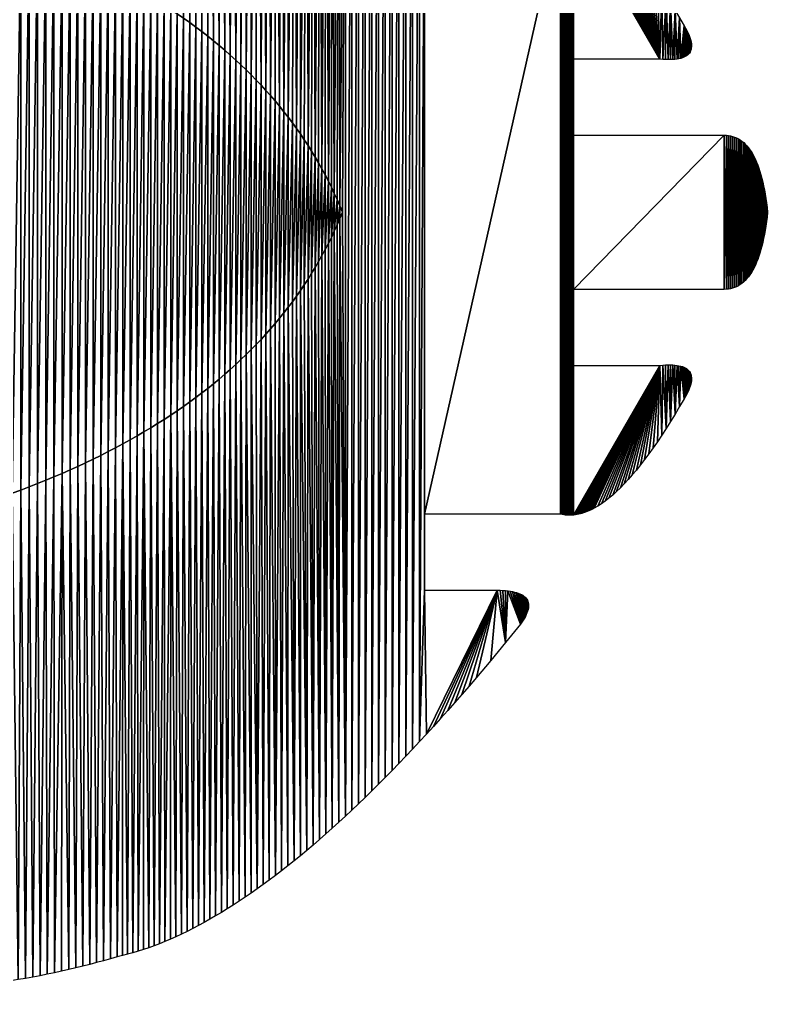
# Model space of a CAD drawing. Extents: x 10 to 917, y 10 to 841.
# Drawn here: x 280.3 to 342.6, y 10 to 91.1 of the extents above; entities that cross this region are included whole.
import ezdxf

# ---------------------------------------------------------------- set-up
doc = ezdxf.new("R2010")
doc.units = 0
doc.header["$MEASUREMENT"] = 0
doc.layers.get('0').update_dxf_attribs({"linetype": 'CONTINUOUS'})

msp = doc.modelspace()

# ---------------------------------------------------------------- linework, layer by layer
for p, q in [((294.441, 90.854), (293.923, 91.224)), ((294.95, 90.48), (294.441, 90.854)), ((335.259, 91.242), (335.64, 90.588)), ((295.451, 90.101), (294.95, 90.48)), ((295.943, 89.718), (295.451, 90.101)), ((335.64, 90.588), (335.752, 90.393)), ((335.752, 90.393), (335.854, 90.205)), ((335.854, 90.205), (335.943, 90.024)), ((296.427, 89.33), (295.943, 89.718)), ((296.902, 88.938), (296.427, 89.33)), ((335.943, 90.024), (336.022, 89.85)), ((336.022, 89.85), (336.089, 89.682)), ((336.089, 89.682), (336.145, 89.522)), ((336.145, 89.522), (336.19, 89.369)), ((336.19, 89.369), (336.223, 89.223)), ((297.369, 88.541), (296.902, 88.938)), ((297.827, 88.139), (297.369, 88.541)), ((336.184, 88.492), (336.138, 88.395)), ((336.219, 88.596), (336.184, 88.492)), ((336.242, 88.708), (336.219, 88.596)), ((336.223, 89.223), (336.245, 89.084)), ((336.254, 88.826), (336.242, 88.708)), ((336.245, 89.084), (336.255, 88.951)), ((336.255, 88.951), (336.254, 88.826)), ((298.276, 87.733), (297.827, 88.139)), ((298.717, 87.322), (298.276, 87.733)), ((333.616, 87.805), (326.416, 87.805)), ((326.416, 87.805), (326.416, 81.463)), ((333.855, 87.784), (333.616, 87.805)), ((334.083, 87.77), (333.855, 87.784)), ((334.299, 87.763), (334.083, 87.77)), ((334.504, 87.762), (334.299, 87.763)), ((334.698, 87.769), (334.504, 87.762)), ((334.88, 87.783), (334.698, 87.769)), ((335.051, 87.804), (334.88, 87.783)), ((335.211, 87.831), (335.051, 87.804)), ((335.359, 87.866), (335.211, 87.831)), ((335.496, 87.908), (335.359, 87.866)), ((335.622, 87.956), (335.496, 87.908)), ((335.736, 88.012), (335.622, 87.956)), ((335.839, 88.075), (335.736, 88.012)), ((335.931, 88.144), (335.839, 88.075)), ((336.011, 88.221), (335.931, 88.144)), ((336.08, 88.304), (336.011, 88.221)), ((336.138, 88.395), (336.08, 88.304)), ((299.149, 86.907), (298.717, 87.322)), ((299.573, 86.487), (299.149, 86.907)), ((299.988, 86.062), (299.573, 86.487)), ((300.395, 85.633), (299.988, 86.062)), ((300.793, 85.2), (300.395, 85.633)), ((301.182, 84.762), (300.793, 85.2)), ((301.563, 84.319), (301.182, 84.762)), ((301.935, 83.872), (301.563, 84.319)), ((302.299, 83.42), (301.935, 83.872)), ((302.654, 82.963), (302.299, 83.42)), ((303.001, 82.502), (302.654, 82.963)), ((303.339, 82.037), (303.001, 82.502)), ((303.669, 81.567), (303.339, 82.037)), ((303.989, 81.092), (303.669, 81.567)), ((326.416, 81.463), (338.984, 81.463)), ((338.984, 81.463), (339.166, 81.459)), ((339.166, 81.459), (339.343, 81.441)), ((339.343, 81.441), (339.516, 81.412)), ((339.516, 81.412), (339.685, 81.369)), ((339.685, 81.369), (339.849, 81.314)), ((339.849, 81.314), (340.009, 81.246)), ((340.009, 81.246), (340.164, 81.165)), ((340.164, 81.165), (340.315, 81.072)), ((304.302, 80.613), (303.989, 81.092)), ((304.606, 80.129), (304.302, 80.613)), ((340.315, 81.072), (340.461, 80.966)), ((340.461, 80.966), (340.603, 80.848)), ((340.603, 80.848), (340.74, 80.717)), ((340.74, 80.717), (340.873, 80.573)), ((340.873, 80.573), (341.001, 80.416)), ((341.001, 80.416), (341.125, 80.247)), ((304.901, 79.641), (304.606, 80.129)), ((305.187, 79.148), (304.901, 79.641)), ((341.125, 80.247), (341.245, 80.066)), ((341.245, 80.066), (341.36, 79.871)), ((341.36, 79.871), (341.47, 79.664)), ((341.47, 79.664), (341.576, 79.444)), ((305.465, 78.65), (305.187, 79.148)), ((341.576, 79.444), (341.678, 79.212)), ((341.678, 79.212), (341.775, 78.967)), ((341.775, 78.967), (341.867, 78.709)), ((341.867, 78.709), (341.956, 78.439)), ((305.735, 78.148), (305.465, 78.65)), ((305.996, 77.642), (305.735, 78.148)), ((341.956, 78.439), (342.039, 78.156)), ((342.039, 78.156), (342.119, 77.861)), ((306.248, 77.13), (305.996, 77.642)), ((306.492, 76.615), (306.248, 77.13)), ((342.119, 77.861), (342.193, 77.552)), ((342.193, 77.552), (342.264, 77.231)), ((342.264, 77.231), (342.329, 76.898)), ((306.727, 76.094), (306.492, 76.615)), ((342.329, 76.898), (342.391, 76.552)), ((342.391, 76.552), (342.448, 76.193)), ((306.954, 75.569), (306.727, 76.094)), ((307.172, 75.04), (306.954, 75.569)), ((342.448, 76.193), (342.5, 75.821)), ((342.5, 75.821), (342.548, 75.437)), ((342.548, 75.437), (342.592, 75.04)), ((306.954, 74.511), (307.172, 75.04)), ((342.548, 74.643), (342.5, 74.259)), ((342.592, 75.04), (342.548, 74.643)), ((306.492, 73.465), (306.727, 73.986)), ((306.727, 73.986), (306.954, 74.511)), ((342.448, 73.887), (342.391, 73.529)), ((342.5, 74.259), (342.448, 73.887)), ((306.248, 72.95), (306.492, 73.465)), ((342.329, 73.182), (342.264, 72.849)), ((342.391, 73.529), (342.329, 73.182)), ((305.735, 71.932), (305.996, 72.438)), ((305.996, 72.438), (306.248, 72.95)), ((342.119, 72.219), (342.039, 71.924)), ((342.193, 72.528), (342.119, 72.219)), ((342.264, 72.849), (342.193, 72.528)), ((305.187, 70.932), (305.465, 71.43)), ((305.465, 71.43), (305.735, 71.932)), ((341.956, 71.641), (341.867, 71.371)), ((342.039, 71.924), (341.956, 71.641)), ((304.901, 70.439), (305.187, 70.932)), ((341.576, 70.636), (341.47, 70.416)), ((341.678, 70.868), (341.576, 70.636)), ((341.775, 71.113), (341.678, 70.868)), ((341.867, 71.371), (341.775, 71.113)), ((304.302, 69.467), (304.606, 69.951)), ((304.606, 69.951), (304.901, 70.439)), ((341.125, 69.833), (341.001, 69.664)), ((341.245, 70.014), (341.125, 69.833)), ((341.36, 70.209), (341.245, 70.014)), ((341.47, 70.416), (341.36, 70.209)), ((303.669, 68.513), (303.989, 68.988)), ((303.989, 68.988), (304.302, 69.467)), ((340.315, 69.008), (340.164, 68.915)), ((340.461, 69.114), (340.315, 69.008)), ((340.603, 69.232), (340.461, 69.114)), ((340.74, 69.363), (340.603, 69.232)), ((340.873, 69.507), (340.74, 69.363)), ((341.001, 69.664), (340.873, 69.507)), ((303.339, 68.043), (303.669, 68.513)), ((338.984, 68.616), (326.416, 68.616)), ((326.416, 68.616), (326.416, 62.275)), ((339.166, 68.621), (338.984, 68.616)), ((339.343, 68.638), (339.166, 68.621)), ((339.516, 68.668), (339.343, 68.638)), ((339.685, 68.711), (339.516, 68.668)), ((339.849, 68.766), (339.685, 68.711)), ((340.009, 68.834), (339.849, 68.766)), ((340.164, 68.915), (340.009, 68.834)), ((302.654, 67.117), (303.001, 67.578)), ((303.001, 67.578), (303.339, 68.043)), ((301.935, 66.208), (302.299, 66.66)), ((302.299, 66.66), (302.654, 67.117)), ((301.182, 65.318), (301.563, 65.761)), ((301.563, 65.761), (301.935, 66.208)), ((300.793, 64.88), (301.182, 65.318)), ((299.988, 64.018), (300.395, 64.447)), ((300.395, 64.447), (300.793, 64.88)), ((299.149, 63.173), (299.573, 63.593)), ((299.573, 63.593), (299.988, 64.018)), ((298.276, 62.347), (298.717, 62.758)), ((298.717, 62.758), (299.149, 63.173)), ((297.369, 61.54), (297.827, 61.941)), ((297.827, 61.941), (298.276, 62.347)), ((326.416, 62.275), (333.616, 62.275)), ((333.616, 62.275), (333.855, 62.296)), ((333.855, 62.296), (334.083, 62.31)), ((334.083, 62.31), (334.299, 62.318)), ((334.299, 62.318), (334.504, 62.318)), ((334.504, 62.318), (334.698, 62.311)), ((334.698, 62.311), (334.88, 62.297)), ((334.88, 62.297), (335.051, 62.276)), ((335.051, 62.276), (335.211, 62.249)), ((335.211, 62.249), (335.359, 62.214)), ((335.359, 62.214), (335.496, 62.172)), ((335.496, 62.172), (335.622, 62.124)), ((335.622, 62.124), (335.736, 62.068)), ((335.736, 62.068), (335.839, 62.005)), ((335.839, 62.005), (335.931, 61.936)), ((335.931, 61.936), (336.011, 61.859)), ((336.011, 61.859), (336.08, 61.776)), ((336.08, 61.776), (336.138, 61.685)), ((336.138, 61.685), (336.184, 61.588)), ((296.427, 60.75), (296.902, 61.142)), ((296.902, 61.142), (297.369, 61.54)), ((336.184, 61.588), (336.219, 61.484)), ((336.223, 60.857), (336.19, 60.711)), ((336.219, 61.484), (336.242, 61.372)), ((336.245, 60.996), (336.223, 60.857)), ((336.242, 61.372), (336.254, 61.254)), ((336.255, 61.129), (336.245, 60.996)), ((336.254, 61.254), (336.255, 61.129)), ((295.451, 59.979), (295.943, 60.362)), ((295.943, 60.362), (296.427, 60.75)), ((335.943, 60.056), (335.854, 59.875)), ((336.022, 60.23), (335.943, 60.056)), ((336.089, 60.398), (336.022, 60.23)), ((336.145, 60.558), (336.089, 60.398)), ((336.19, 60.711), (336.145, 60.558)), ((293.923, 58.856), (294.441, 59.226)), ((294.441, 59.226), (294.95, 59.6)), ((294.95, 59.6), (295.451, 59.979)), ((335.64, 59.492), (335.259, 58.838)), ((335.752, 59.687), (335.64, 59.492)), ((335.854, 59.875), (335.752, 59.687)), ((292.861, 58.13), (293.396, 58.491)), ((293.396, 58.491), (293.923, 58.856)), ((335.259, 58.838), (334.883, 58.207)), ((291.765, 57.423), (292.318, 57.775)), ((292.318, 57.775), (292.861, 58.13)), ((334.51, 57.598), (334.141, 57.012)), ((334.883, 58.207), (334.51, 57.598)), ((290.635, 56.734), (291.205, 57.076)), ((291.205, 57.076), (291.765, 57.423)), ((334.141, 57.012), (333.776, 56.449)), ((288.876, 55.735), (289.471, 56.063)), ((289.471, 56.063), (290.057, 56.396)), ((290.057, 56.396), (290.635, 56.734)), ((333.776, 56.449), (333.415, 55.909)), ((287.66, 55.091), (288.272, 55.411)), ((288.272, 55.411), (288.876, 55.735)), ((333.057, 55.392), (332.703, 54.897)), ((333.415, 55.909), (333.057, 55.392)), ((285.772, 54.16), (286.41, 54.466)), ((286.41, 54.466), (287.039, 54.776)), ((287.039, 54.776), (287.66, 55.091)), ((332.353, 54.426), (332.007, 53.977)), ((332.703, 54.897), (332.353, 54.426)), ((283.807, 53.271), (284.471, 53.563)), ((284.471, 53.563), (285.126, 53.859)), ((285.126, 53.859), (285.772, 54.16)), ((331.664, 53.551), (331.325, 53.147)), ((332.007, 53.977), (331.664, 53.551)), ((282.454, 52.7), (283.135, 52.983)), ((283.135, 52.983), (283.807, 53.271)), ((330.99, 52.767), (330.659, 52.409)), ((331.325, 53.147), (330.99, 52.767)), ((280.36, 51.879), (281.067, 52.148)), ((281.067, 52.148), (281.765, 52.422)), ((281.765, 52.422), (282.454, 52.7)), ((330.332, 52.075), (330.008, 51.763)), ((330.659, 52.409), (330.332, 52.075)), ((279.645, 51.614), (280.36, 51.879)), ((329.372, 51.207), (329.06, 50.963)), ((329.688, 51.473), (329.372, 51.207)), ((330.008, 51.763), (329.688, 51.473)), ((327.997, 50.291), (327.849, 50.217)), ((328.146, 50.37), (327.997, 50.291)), ((328.447, 50.545), (328.146, 50.37)), ((328.751, 50.743), (328.447, 50.545)), ((329.06, 50.963), (328.751, 50.743)), ((325.344, 49.873), (314.021, 49.873)), ((314.021, 49.873), (314.021, 43.532)), ((325.475, 49.844), (325.344, 49.873)), ((325.607, 49.82), (325.475, 49.844)), ((325.74, 49.802), (325.607, 49.82)), ((325.874, 49.79), (325.74, 49.802)), ((326.009, 49.783), (325.874, 49.79)), ((326.145, 49.782), (326.009, 49.783)), ((326.281, 49.787), (326.145, 49.782)), ((326.419, 49.798), (326.281, 49.787)), ((326.558, 49.814), (326.419, 49.798)), ((326.698, 49.836), (326.558, 49.814)), ((326.838, 49.864), (326.698, 49.836)), ((326.98, 49.897), (326.838, 49.864)), ((327.122, 49.936), (326.98, 49.897)), ((327.265, 49.981), (327.122, 49.936)), ((327.41, 50.032), (327.265, 49.981)), ((327.555, 50.088), (327.41, 50.032)), ((327.701, 50.15), (327.555, 50.088)), ((327.849, 50.217), (327.701, 50.15)), ((314.021, 43.532), (320.064, 43.532)), ((320.064, 43.532), (320.306, 43.527)), ((320.306, 43.527), (320.536, 43.516)), ((320.536, 43.516), (320.754, 43.5)), ((320.754, 43.5), (320.961, 43.479)), ((320.961, 43.479), (321.155, 43.452)), ((321.155, 43.452), (321.339, 43.42)), ((321.339, 43.42), (321.51, 43.382)), ((321.51, 43.382), (321.67, 43.339)), ((321.67, 43.339), (321.818, 43.291)), ((321.818, 43.291), (321.955, 43.238)), ((321.955, 43.238), (322.079, 43.178)), ((322.079, 43.178), (322.192, 43.114)), ((322.192, 43.114), (322.294, 43.044)), ((322.294, 43.044), (322.383, 42.969)), ((322.383, 42.969), (322.461, 42.888)), ((322.461, 42.888), (322.528, 42.802)), ((322.528, 42.802), (322.582, 42.711)), ((322.582, 42.711), (322.625, 42.614)), ((322.625, 42.614), (322.657, 42.512)), ((322.657, 42.512), (322.676, 42.405)), ((322.676, 42.405), (322.684, 42.292)), ((322.684, 42.292), (322.68, 42.174)), ((322.486, 41.501), (322.412, 41.351)), ((322.548, 41.647), (322.486, 41.501)), ((322.599, 41.786), (322.548, 41.647)), ((322.638, 41.921), (322.599, 41.786)), ((322.665, 42.05), (322.638, 41.921)), ((322.68, 42.174), (322.665, 42.05)), ((322, 40.694), (320.764, 39.171)), ((322.12, 40.867), (322, 40.694)), ((322.229, 41.033), (322.12, 40.867)), ((322.327, 41.195), (322.229, 41.033)), ((322.412, 41.351), (322.327, 41.195)), ((320.764, 39.171), (319.54, 37.689)), ((319.54, 37.689), (318.328, 36.25)), ((318.328, 36.25), (317.726, 35.547)), ((317.726, 35.547), (317.128, 34.854)), ((316.532, 34.172), (315.94, 33.5)), ((317.128, 34.854), (316.532, 34.172)), ((315.94, 33.5), (315.35, 32.839)), ((315.35, 32.839), (314.764, 32.188)), ((314.764, 32.188), (314.18, 31.548)), ((313.6, 30.919), (313.022, 30.3)), ((314.18, 31.548), (313.6, 30.919)), ((313.022, 30.3), (312.448, 29.692)), ((312.448, 29.692), (311.876, 29.095)), ((311.307, 28.508), (310.742, 27.932)), ((311.876, 29.095), (311.307, 28.508)), ((310.742, 27.932), (310.179, 27.366)), ((309.62, 26.811), (309.063, 26.267)), ((310.179, 27.366), (309.62, 26.811)), ((309.063, 26.267), (308.51, 25.733)), ((307.959, 25.21), (307.412, 24.697)), ((308.51, 25.733), (307.959, 25.21)), ((307.412, 24.697), (306.867, 24.195)), ((306.326, 23.704), (305.787, 23.223)), ((306.867, 24.195), (306.326, 23.704)), ((305.252, 22.753), (304.719, 22.294)), ((305.787, 23.223), (305.252, 22.753)), ((304.719, 22.294), (304.19, 21.845)), ((303.663, 21.406), (303.14, 20.979)), ((304.19, 21.845), (303.663, 21.406)), ((302.619, 20.562), (302.102, 20.155)), ((303.14, 20.979), (302.619, 20.562)), ((301.587, 19.759), (301.076, 19.374)), ((302.102, 20.155), (301.587, 19.759)), ((300.567, 19), (300.062, 18.636)), ((301.076, 19.374), (300.567, 19)), ((299.06, 17.939), (298.563, 17.607)), ((299.559, 18.282), (299.06, 17.939)), ((300.062, 18.636), (299.559, 18.282)), ((298.07, 17.286), (297.579, 16.975)), ((298.563, 17.607), (298.07, 17.286)), ((296.607, 16.384), (296.126, 16.105)), ((297.092, 16.674), (296.607, 16.384)), ((297.579, 16.975), (297.092, 16.674)), ((295.172, 15.579), (294.699, 15.332)), ((295.647, 15.837), (295.172, 15.579)), ((296.126, 16.105), (295.647, 15.837)), ((293.3, 14.653), (292.839, 14.448)), ((293.763, 14.869), (293.3, 14.653)), ((294.23, 15.095), (293.763, 14.869)), ((294.699, 15.332), (294.23, 15.095)), ((291.476, 13.897), (291.027, 13.735)), ((291.927, 14.071), (291.476, 13.897)), ((292.382, 14.254), (291.927, 14.071)), ((292.839, 14.448), (292.382, 14.254)), ((288.399, 12.983), (287.833, 12.816)), ((288.83, 13.082), (288.399, 12.983)), ((289.263, 13.191), (288.83, 13.082)), ((289.7, 13.311), (289.263, 13.191)), ((290.139, 13.442), (289.7, 13.311)), ((290.582, 13.583), (290.139, 13.442)), ((291.027, 13.735), (290.582, 13.583)), ((285.533, 12.193), (284.949, 12.05)), ((286.113, 12.342), (285.533, 12.193)), ((286.689, 12.495), (286.113, 12.342)), ((287.263, 12.653), (286.689, 12.495)), ((287.833, 12.816), (287.263, 12.653)), ((281.98, 11.404), (281.375, 11.289)), ((282.58, 11.524), (281.98, 11.404)), ((283.178, 11.648), (282.58, 11.524)), ((283.771, 11.777), (283.178, 11.648)), ((284.362, 11.911), (283.771, 11.777)), ((284.949, 12.05), (284.362, 11.911)), ((280.768, 11.179), (280.157, 11.074)), ((281.375, 11.289), (280.768, 11.179))]:
    msp.add_line(p, q)

# ---------------------------------------------------------------- meshes
mesh = msp.add_polyface()
corners = [(285.772, 95.92), (286.113, 137.738), (286.41, 95.614), (286.689, 137.585), (287.039, 95.304), (287.263, 137.427), (287.66, 94.989), (287.833, 137.264), (288.272, 94.669), (288.399, 137.097), (288.876, 94.345), (289.263, 136.889), (289.471, 94.017), (289.7, 136.769), (290.057, 93.684), (290.139, 136.638), (290.635, 93.346), (291.027, 136.345), (291.205, 93.004), (291.476, 136.183), (291.765, 92.657), (291.927, 136.01), (292.318, 92.305), (292.382, 135.826), (292.861, 91.95), (293.3, 135.427), (293.396, 91.589), (293.763, 135.211), (293.923, 91.224), (294.23, 134.985), (294.441, 90.854), (294.699, 134.748), (294.95, 90.48), (295.172, 134.501), (295.451, 90.101), (295.647, 134.243), (295.943, 89.718), (296.126, 133.975), (296.427, 89.33), (296.607, 133.696), (296.902, 88.938), (297.092, 133.406), (297.369, 88.541), (297.579, 133.105), (297.827, 88.139), (298.07, 132.794), (298.276, 87.733), (298.563, 132.473), (298.717, 87.322), (299.06, 132.141), (299.149, 86.907), (299.559, 131.798), (299.573, 86.487), (300.062, 131.444), (299.988, 86.062), (300.395, 85.633), (300.567, 131.08), (300.793, 85.2), (301.076, 130.706), (301.182, 84.762), (301.587, 130.321), (301.563, 84.319), (306.492, 76.615), (306.326, 126.376), (306.867, 125.885), (306.954, 75.569), (307.412, 125.383), (320.064, 106.548), (320.764, 110.909), (320.306, 106.553), (320.536, 106.564)]
mesh.append_faces([[corners[k] for k in face] for face in [(0, 1, 2), (2, 3, 4), (4, 5, 6), (6, 7, 8), (8, 9, 10), (10, 11, 12), (12, 13, 14), (14, 15, 16), (16, 17, 18), (18, 19, 20), (20, 21, 22), (22, 23, 24), (24, 25, 26), (26, 27, 28), (28, 29, 30), (30, 31, 32), (32, 33, 34), (34, 35, 36), (36, 37, 38), (38, 39, 40), (40, 41, 42), (42, 43, 44), (44, 45, 46), (46, 47, 48), (48, 49, 50), (50, 51, 52), (52, 53, 54), (54, 53, 55), (55, 56, 57), (57, 58, 59), (59, 60, 61), (67, 68, 69), (69, 68, 70)]], dxfattribs={"vtx0": -1, "vtx1": -1})
mesh.append_faces([[corners[k] for k in face] for face in [(62, 63, 64), (65, 64, 66)]], dxfattribs={"vtx0": -1, "vtx2": -1})
mesh = msp.add_polyface()
corners = [(294.441, 90.854), (294.23, 134.985), (294.699, 134.748), (294.95, 90.48), (295.172, 134.501), (295.451, 90.101), (295.647, 134.243), (295.943, 89.718), (296.126, 133.975), (296.427, 89.33), (296.607, 133.696), (296.902, 88.938), (297.092, 133.406), (297.369, 88.541), (297.579, 133.105), (297.827, 88.139), (298.07, 132.794), (298.276, 87.733), (298.563, 132.473), (298.717, 87.322), (299.06, 132.141), (299.149, 86.907), (299.559, 131.798), (299.573, 86.487), (300.062, 131.444), (300.395, 85.633), (300.567, 131.08), (300.793, 85.2), (301.076, 130.706), (301.182, 84.762), (301.587, 130.321), (301.935, 83.872), (302.102, 129.925), (302.299, 83.42), (302.619, 129.518), (302.654, 82.963), (303.14, 129.101), (303.339, 82.037), (303.663, 128.674), (303.669, 81.567), (304.19, 128.235), (304.302, 80.613), (304.719, 127.786), (304.901, 79.641), (305.252, 127.327), (305.465, 78.65), (305.787, 126.857), (305.996, 77.642), (306.326, 126.376), (314.021, 106.548), (313.6, 119.161), (314.18, 118.532), (320.064, 106.548), (314.764, 117.892), (315.35, 117.241), (315.94, 116.58), (316.532, 115.908), (317.128, 115.226), (317.726, 114.533), (318.328, 113.83), (319.54, 112.391), (320.764, 110.909)]
mesh.append_faces([[corners[k] for k in face] for face in [(49, 51, 52)]], dxfattribs={"vtx0": -1, "vtx1": -1})
mesh.append_faces([[corners[k] for k in face] for face in [(0, 1, 2), (3, 2, 4), (5, 4, 6), (7, 6, 8), (9, 8, 10), (11, 10, 12), (13, 12, 14), (15, 14, 16), (17, 16, 18), (19, 18, 20), (21, 20, 22), (23, 22, 24), (25, 24, 26), (27, 26, 28), (29, 28, 30), (31, 30, 32), (33, 32, 34), (35, 34, 36), (37, 36, 38), (39, 38, 40), (41, 40, 42), (43, 42, 44), (45, 44, 46), (47, 46, 48), (49, 50, 51), (52, 51, 53), (52, 53, 54), (52, 54, 55), (52, 55, 56), (52, 56, 57), (52, 57, 58), (52, 58, 59), (52, 59, 60), (52, 60, 61)]], dxfattribs={"vtx0": -1, "vtx2": -1})
mesh = msp.add_polyface()
corners = [(301.563, 84.319), (301.587, 130.321), (301.935, 83.872), (302.102, 129.925), (302.299, 83.42), (302.619, 129.518), (302.654, 82.963), (303.14, 129.101), (303.001, 82.502), (303.339, 82.037), (303.663, 128.674), (303.669, 81.567), (304.19, 128.235), (303.989, 81.092), (304.302, 80.613), (304.719, 127.786), (304.606, 80.129), (304.901, 79.641), (305.252, 127.327), (305.187, 79.148), (305.465, 78.65), (305.787, 126.857), (305.735, 78.148), (305.996, 77.642), (306.326, 126.376), (306.248, 77.13), (306.492, 76.615), (306.867, 125.885), (306.727, 76.094), (306.954, 75.569), (307.412, 125.383), (307.172, 75.04), (307.412, 24.697), (307.959, 124.87), (307.959, 25.21), (308.51, 124.347), (308.51, 25.733), (309.063, 123.813), (309.063, 26.267), (309.62, 123.269), (309.62, 26.811), (310.179, 122.714), (310.179, 27.366), (310.742, 122.148), (310.742, 27.932), (311.307, 121.572), (311.307, 28.508), (311.876, 120.985), (311.876, 29.095), (312.448, 120.388), (312.448, 29.692), (313.022, 119.78), (313.022, 30.3), (313.6, 119.161), (313.6, 30.919), (314.021, 106.548), (325.344, 100.207), (314.021, 49.873), (314.021, 100.207), (314.021, 43.532)]
mesh.append_faces([[corners[k] for k in face] for face in [(0, 1, 2), (2, 3, 4), (4, 5, 6), (6, 7, 8), (8, 7, 9), (9, 10, 11), (11, 12, 13), (13, 12, 14), (14, 15, 16), (16, 15, 17), (17, 18, 19), (19, 18, 20), (20, 21, 22), (22, 21, 23), (23, 24, 25), (25, 24, 26), (26, 27, 28), (28, 27, 29), (29, 30, 31), (56, 57, 58)]], dxfattribs={"vtx0": -1, "vtx1": -1})
mesh.append_faces([[corners[k] for k in face] for face in [(32, 31, 30), (54, 53, 55)]], dxfattribs={"vtx0": -1, "vtx1": -1, "vtx2": -1})
mesh.append_faces([[corners[k] for k in face] for face in [(32, 30, 33), (34, 33, 35), (36, 35, 37), (38, 37, 39), (40, 39, 41), (42, 41, 43), (44, 43, 45), (46, 45, 47), (48, 47, 49), (50, 49, 51), (52, 51, 53), (59, 55, 58)]], dxfattribs={"vtx0": -1, "vtx2": -1})
mesh = msp.add_polyface()
corners = [(300.567, 19), (300.395, 64.447), (300.793, 64.88), (301.076, 19.374), (301.182, 65.318), (301.587, 19.759), (301.563, 65.761), (301.935, 66.208), (302.102, 20.155), (302.299, 66.66), (302.619, 20.562), (302.654, 67.117), (303.14, 20.979), (303.001, 67.578), (303.339, 68.043), (303.663, 21.406), (303.669, 68.513), (304.19, 21.845), (303.989, 68.988), (304.302, 69.467), (304.719, 22.294), (304.606, 69.951), (304.901, 70.439), (305.252, 22.753), (305.187, 70.932), (305.465, 71.43), (305.787, 23.223), (305.735, 71.932), (305.996, 72.438), (306.326, 23.704), (306.248, 72.95), (306.492, 73.465), (306.867, 24.195), (306.727, 73.986), (306.954, 74.511), (307.412, 24.697), (307.172, 75.04), (307.959, 124.87), (307.959, 25.21), (308.51, 124.347), (308.51, 25.733), (309.063, 123.813), (309.063, 26.267), (309.62, 123.269), (309.62, 26.811), (310.179, 122.714), (310.179, 27.366), (310.742, 122.148), (310.742, 27.932), (311.307, 121.572), (311.307, 28.508), (311.876, 120.985), (311.876, 29.095), (312.448, 120.388), (312.448, 29.692), (313.022, 119.78), (313.022, 30.3), (313.6, 119.161), (313.6, 30.919), (314.021, 43.532), (314.021, 106.548), (314.021, 100.207), (314.021, 49.873)]
mesh.append_faces([[corners[k] for k in face] for face in [(35, 37, 38), (38, 39, 40), (40, 41, 42), (42, 43, 44), (44, 45, 46), (46, 47, 48), (48, 49, 50), (50, 51, 52), (52, 53, 54), (54, 55, 56), (56, 57, 58), (59, 61, 62)]], dxfattribs={"vtx0": -1, "vtx1": -1})
mesh.append_faces([[corners[k] for k in face] for face in [(59, 58, 60)]], dxfattribs={"vtx0": -1, "vtx1": -1, "vtx2": -1})
mesh.append_faces([[corners[k] for k in face] for face in [(0, 1, 2), (3, 2, 4), (5, 4, 6), (5, 6, 7), (8, 7, 9), (10, 9, 11), (12, 11, 13), (12, 13, 14), (15, 14, 16), (17, 16, 18), (17, 18, 19), (20, 19, 21), (20, 21, 22), (23, 22, 24), (23, 24, 25), (26, 25, 27), (26, 27, 28), (29, 28, 30), (29, 30, 31), (32, 31, 33), (32, 33, 34), (35, 34, 36)]], dxfattribs={"vtx0": -1, "vtx2": -1})
mesh = msp.add_polyface()
corners = [(320.536, 106.564), (320.764, 110.909), (320.754, 106.58), (320.961, 106.601), (322, 109.386), (321.155, 106.628), (321.339, 106.66), (321.51, 106.698), (321.67, 106.741), (321.818, 106.789), (321.955, 106.842), (322.079, 106.902), (322.12, 109.213), (322.192, 106.966), (322.229, 109.047), (322.294, 107.036), (322.327, 108.885), (322.383, 107.111), (322.412, 108.729), (322.461, 107.192), (322.486, 108.579), (322.528, 107.277), (322.548, 108.433), (322.582, 107.369), (322.599, 108.294), (322.625, 107.466), (322.638, 108.159), (322.657, 107.568), (322.665, 108.03), (322.676, 107.675), (322.68, 107.906), (322.684, 107.788), (333.616, 87.805), (326.419, 100.282), (326.558, 100.266), (326.698, 100.244), (326.838, 100.216), (326.98, 100.183), (327.122, 100.144)]
mesh.append_faces([[corners[k] for k in face] for face in [(29, 30, 31)]], dxfattribs={"vtx0": -1})
mesh.append_faces([[corners[k] for k in face] for face in [(0, 1, 2), (2, 1, 3), (3, 4, 5), (5, 4, 6), (6, 4, 7), (7, 4, 8), (8, 4, 9), (9, 4, 10), (10, 4, 11), (11, 12, 13), (13, 14, 15), (15, 16, 17), (17, 18, 19), (19, 20, 21), (21, 22, 23), (23, 24, 25), (25, 26, 27), (27, 28, 29)]], dxfattribs={"vtx0": -1, "vtx1": -1})
mesh.append_faces([[corners[k] for k in face] for face in [(3, 1, 4), (11, 4, 12), (13, 12, 14), (15, 14, 16), (17, 16, 18), (19, 18, 20), (21, 20, 22), (23, 22, 24), (25, 24, 26), (27, 26, 28), (29, 28, 30), (32, 33, 34), (32, 34, 35), (32, 35, 36), (32, 36, 37), (32, 37, 38)]], dxfattribs={"vtx0": -1, "vtx2": -1})
mesh = msp.add_polyface()
corners = [(269.385, 49.02), (270.108, 100.932), (270.108, 49.148), (270.833, 100.799), (270.833, 49.281), (271.558, 100.661), (271.558, 49.419), (272.286, 100.518), (272.286, 49.562), (273.014, 100.369), (273.014, 49.711), (273.744, 100.215), (273.744, 49.865), (274.475, 100.055), (274.475, 50.025), (275.208, 99.89), (275.208, 50.19), (275.942, 99.72), (275.942, 50.36), (276.7, 99.479), (276.7, 50.601), (277.449, 99.232), (277.449, 50.848), (278.19, 98.981), (278.19, 51.099), (278.922, 98.726), (278.922, 51.354), (279.645, 98.466), (279.645, 51.614), (280.36, 98.201), (280.36, 51.879), (281.067, 97.932), (281.067, 52.148), (281.765, 97.658), (281.765, 52.422), (282.454, 97.38), (282.454, 52.7), (283.135, 97.097), (283.135, 52.983), (283.807, 96.809), (283.807, 53.271), (284.471, 96.517), (284.471, 53.563), (285.126, 96.221), (285.126, 53.859), (285.772, 95.92), (285.772, 54.16), (286.41, 95.614), (286.41, 54.466), (287.039, 95.304)]
mesh.append_faces([[corners[k] for k in face] for face in [(0, 1, 2), (2, 3, 4), (4, 5, 6), (6, 7, 8), (8, 9, 10), (10, 11, 12), (12, 13, 14), (14, 15, 16), (16, 17, 18), (18, 19, 20), (20, 21, 22), (22, 23, 24), (24, 25, 26), (26, 27, 28), (28, 29, 30), (30, 31, 32), (32, 33, 34), (34, 35, 36), (36, 37, 38), (38, 39, 40), (40, 41, 42), (42, 43, 44), (44, 45, 46), (46, 47, 48)]], dxfattribs={"vtx0": -1, "vtx1": -1})
mesh.append_faces([[corners[k] for k in face] for face in [(2, 1, 3), (4, 3, 5), (6, 5, 7), (8, 7, 9), (10, 9, 11), (12, 11, 13), (14, 13, 15), (16, 15, 17), (18, 17, 19), (20, 19, 21), (22, 21, 23), (24, 23, 25), (26, 25, 27), (28, 27, 29), (30, 29, 31), (32, 31, 33), (34, 33, 35), (36, 35, 37), (38, 37, 39), (40, 39, 41), (42, 41, 43), (44, 43, 45), (46, 45, 47), (48, 47, 49)]], dxfattribs={"vtx0": -1, "vtx2": -1})
mesh = msp.add_polyface()
corners = [(314.021, 49.873), (325.344, 100.207), (325.344, 49.873), (325.475, 100.236), (325.475, 49.844), (325.607, 100.26), (325.607, 49.82), (325.74, 100.278), (325.74, 49.802), (325.874, 100.29), (325.874, 49.79), (326.009, 100.297), (326.009, 49.783), (326.145, 100.297), (326.145, 49.782), (326.281, 100.293), (326.281, 49.787), (326.416, 68.616), (338.984, 81.463), (338.984, 68.616), (326.416, 62.275), (326.416, 87.805), (326.416, 81.463), (334.51, 57.598), (334.299, 62.318), (334.504, 62.318), (334.698, 62.311), (334.883, 58.207), (334.88, 62.297), (335.051, 62.276), (335.259, 58.838), (335.211, 62.249), (335.359, 62.214), (335.64, 59.492), (335.496, 62.172), (335.622, 62.124), (335.736, 62.068), (335.752, 59.687), (335.839, 62.005), (335.854, 59.875), (335.931, 61.936), (335.943, 60.056), (336.011, 61.859), (336.022, 60.23), (336.08, 61.776), (336.089, 60.398), (336.138, 61.685), (336.145, 60.558), (336.184, 61.588), (336.19, 60.711), (336.219, 61.484), (336.223, 60.857), (336.242, 61.372)]
mesh.append_faces([[corners[k] for k in face] for face in [(0, 1, 2), (2, 3, 4), (4, 5, 6), (6, 7, 8), (8, 9, 10), (10, 11, 12), (12, 13, 14), (14, 15, 16), (17, 18, 19), (20, 22, 17), (39, 40, 41), (41, 42, 43), (43, 44, 45), (45, 46, 47), (47, 48, 49), (49, 50, 51)]], dxfattribs={"vtx0": -1, "vtx1": -1})
mesh.append_faces([[corners[k] for k in face] for face in [(20, 16, 21)]], dxfattribs={"vtx0": -1, "vtx1": -1, "vtx2": -1})
mesh.append_faces([[corners[k] for k in face] for face in [(23, 24, 25), (23, 25, 26), (27, 26, 28), (27, 28, 29), (30, 29, 31), (30, 31, 32), (33, 32, 34), (33, 34, 35), (33, 35, 36), (37, 36, 38), (39, 38, 40), (41, 40, 42), (43, 42, 44), (45, 44, 46), (47, 46, 48), (49, 48, 50), (51, 50, 52)]], dxfattribs={"vtx0": -1, "vtx2": -1})
mesh = msp.add_polyface()
corners = [(325.344, 49.873), (325.344, 100.207), (325.475, 100.236), (325.475, 49.844), (325.607, 100.26), (325.607, 49.82), (325.74, 100.278), (325.74, 49.802), (325.874, 100.29), (325.874, 49.79), (326.009, 100.297), (326.009, 49.783), (326.145, 100.297), (326.145, 49.782), (326.281, 100.293), (326.281, 49.787), (326.419, 100.282), (326.416, 87.805), (334.083, 87.77), (334.141, 93.068), (334.299, 87.763), (334.51, 92.482), (334.504, 87.762), (334.698, 87.769), (334.883, 91.873), (334.88, 87.783), (335.051, 87.804), (335.259, 91.242), (335.211, 87.831), (335.359, 87.866), (335.64, 90.588), (335.496, 87.908), (335.622, 87.956), (335.736, 88.012), (335.752, 90.393), (335.839, 88.075), (335.854, 90.205), (335.931, 88.144), (335.943, 90.024), (336.011, 88.221), (336.022, 89.85), (336.08, 88.304), (336.089, 89.682), (336.138, 88.395), (336.145, 89.522), (336.184, 88.492), (336.19, 89.369), (336.219, 88.596), (336.223, 89.223), (338.984, 81.463), (326.416, 68.616), (326.416, 81.463), (326.416, 62.275)]
mesh.append_faces([[corners[k] for k in face] for face in [(18, 19, 20), (20, 21, 22), (22, 21, 23), (23, 24, 25), (25, 24, 26), (26, 27, 28), (28, 27, 29), (29, 30, 31), (31, 30, 32), (32, 30, 33), (33, 34, 35), (35, 36, 37), (37, 38, 39), (39, 40, 41), (41, 42, 43), (43, 44, 45), (45, 46, 47), (49, 50, 51)]], dxfattribs={"vtx0": -1, "vtx1": -1})
mesh.append_faces([[corners[k] for k in face] for face in [(15, 16, 17)]], dxfattribs={"vtx0": -1, "vtx1": -1, "vtx2": -1})
mesh.append_faces([[corners[k] for k in face] for face in [(0, 1, 2), (3, 2, 4), (5, 4, 6), (7, 6, 8), (9, 8, 10), (11, 10, 12), (13, 12, 14), (15, 14, 16), (37, 36, 38), (39, 38, 40), (41, 40, 42), (43, 42, 44), (45, 44, 46), (47, 46, 48), (52, 17, 51)]], dxfattribs={"vtx0": -1, "vtx2": -1})
mesh = msp.add_polyface()
corners = [(326.416, 87.805), (326.419, 100.282), (333.616, 87.805), (327.122, 100.144), (327.265, 100.099), (327.41, 100.048), (327.555, 99.992), (327.701, 99.93), (327.849, 99.863), (327.997, 99.789), (328.146, 99.71), (328.447, 99.535), (328.751, 99.337), (329.06, 99.117), (329.372, 98.873), (329.688, 98.607), (330.008, 98.317), (330.332, 98.005), (330.659, 97.671), (330.99, 97.313), (331.325, 96.932), (331.664, 96.529), (332.007, 96.103), (332.353, 95.654), (332.703, 95.183), (333.057, 94.688), (333.415, 94.171), (333.776, 93.631), (333.855, 87.784), (334.141, 93.068), (334.083, 87.77), (334.299, 87.763), (334.51, 92.482), (334.698, 87.769), (334.883, 91.873), (335.051, 87.804), (335.259, 91.242), (335.359, 87.866), (335.64, 90.588), (335.736, 88.012), (335.752, 90.393), (335.839, 88.075), (335.854, 90.205)]
mesh.append_faces([[corners[k] for k in face] for face in [(0, 1, 2), (2, 27, 28), (28, 29, 30)]], dxfattribs={"vtx0": -1, "vtx1": -1})
mesh.append_faces([[corners[k] for k in face] for face in [(2, 3, 4), (2, 4, 5), (2, 5, 6), (2, 6, 7), (2, 7, 8), (2, 8, 9), (2, 9, 10), (2, 10, 11), (2, 11, 12), (2, 12, 13), (2, 13, 14), (2, 14, 15), (2, 15, 16), (2, 16, 17), (2, 17, 18), (2, 18, 19), (2, 19, 20), (2, 20, 21), (2, 21, 22), (2, 22, 23), (2, 23, 24), (2, 24, 25), (2, 25, 26), (2, 26, 27), (28, 27, 29), (31, 29, 32), (33, 32, 34), (35, 34, 36), (37, 36, 38), (39, 38, 40), (41, 40, 42)]], dxfattribs={"vtx0": -1, "vtx2": -1})
mesh = msp.add_polyface()
corners = [(286.41, 54.466), (287.039, 95.304), (287.039, 54.776), (287.66, 94.989), (287.66, 55.091), (288.272, 94.669), (288.272, 55.411), (288.876, 94.345), (288.876, 55.735), (289.471, 94.017), (289.471, 56.063), (290.057, 93.684), (290.057, 56.396), (290.635, 93.346), (290.635, 56.734), (291.205, 93.004), (291.205, 57.076), (291.765, 92.657), (291.765, 57.423), (292.318, 92.305), (292.318, 57.775), (292.861, 91.95), (292.861, 58.13), (293.396, 91.589), (293.396, 58.491), (293.923, 91.224), (293.923, 58.856), (294.441, 90.854), (294.441, 59.226), (294.95, 90.48), (294.95, 59.6), (295.451, 90.101), (295.451, 59.979), (295.943, 89.718), (295.943, 60.362), (296.427, 89.33), (296.427, 60.75), (296.902, 88.938), (296.902, 61.142), (297.369, 88.541), (297.369, 61.54), (297.827, 88.139), (297.827, 61.941), (298.276, 87.733), (298.276, 62.347), (298.717, 87.322), (298.717, 62.758), (299.149, 86.907), (299.149, 63.173), (299.573, 86.487)]
mesh.append_faces([[corners[k] for k in face] for face in [(0, 1, 2), (2, 3, 4), (4, 5, 6), (6, 7, 8), (8, 9, 10), (10, 11, 12), (12, 13, 14), (14, 15, 16), (16, 17, 18), (18, 19, 20), (20, 21, 22), (22, 23, 24), (24, 25, 26), (26, 27, 28), (28, 29, 30), (30, 31, 32), (32, 33, 34), (34, 35, 36), (36, 37, 38), (38, 39, 40), (40, 41, 42), (42, 43, 44), (44, 45, 46), (46, 47, 48)]], dxfattribs={"vtx0": -1, "vtx1": -1})
mesh.append_faces([[corners[k] for k in face] for face in [(2, 1, 3), (4, 3, 5), (6, 5, 7), (8, 7, 9), (10, 9, 11), (12, 11, 13), (14, 13, 15), (16, 15, 17), (18, 17, 19), (20, 19, 21), (22, 21, 23), (24, 23, 25), (26, 25, 27), (28, 27, 29), (30, 29, 31), (32, 31, 33), (34, 33, 35), (36, 35, 37), (38, 37, 39), (40, 39, 41), (42, 41, 43), (44, 43, 45), (46, 45, 47), (48, 47, 49)]], dxfattribs={"vtx0": -1, "vtx2": -1})
mesh = msp.add_polyface()
corners = [(336.219, 88.596), (336.223, 89.223), (336.242, 88.708), (336.245, 89.084), (336.254, 88.826), (336.255, 88.951), (338.984, 68.616), (338.984, 81.463), (339.166, 81.459), (339.166, 68.621), (339.343, 81.441), (339.343, 68.638), (339.516, 81.412), (339.516, 68.668), (339.685, 81.369), (339.685, 68.711), (339.849, 81.314), (339.849, 68.766), (340.009, 81.246), (340.009, 68.834), (340.164, 81.165), (340.164, 68.915), (340.315, 81.072), (340.315, 69.008), (340.461, 80.966), (340.461, 69.114), (340.603, 80.848), (340.603, 69.232), (340.74, 80.717), (340.74, 69.363), (340.873, 80.573), (340.873, 69.507), (341.001, 80.416), (341.001, 69.664), (341.125, 80.247), (341.125, 69.833), (341.245, 80.066), (341.245, 70.014), (341.36, 79.871), (341.36, 70.209), (341.47, 79.664), (341.47, 70.416), (341.576, 79.444), (341.576, 70.636), (341.678, 79.212), (341.678, 70.868), (341.775, 78.967), (341.775, 71.113), (341.867, 78.709), (341.867, 71.371), (341.956, 78.439), (341.956, 71.641), (342.039, 78.156), (342.039, 71.924), (342.119, 77.861), (342.119, 72.219), (342.193, 77.552), (342.193, 72.528), (342.264, 77.231), (342.264, 72.849), (342.329, 76.898), (342.329, 73.182), (342.391, 76.552), (342.391, 73.529), (342.448, 76.193), (342.448, 73.887), (342.5, 75.821), (342.5, 74.259), (342.548, 75.437)]
mesh.append_faces([[corners[k] for k in face] for face in [(4, 3, 5)]], dxfattribs={"vtx0": -1})
mesh.append_faces([[corners[k] for k in face] for face in [(0, 1, 2), (2, 3, 4)]], dxfattribs={"vtx0": -1, "vtx1": -1})
mesh.append_faces([[corners[k] for k in face] for face in [(2, 1, 3), (6, 7, 8), (9, 8, 10), (11, 10, 12), (13, 12, 14), (15, 14, 16), (17, 16, 18), (19, 18, 20), (21, 20, 22), (23, 22, 24), (25, 24, 26), (27, 26, 28), (29, 28, 30), (31, 30, 32), (33, 32, 34), (35, 34, 36), (37, 36, 38), (39, 38, 40), (41, 40, 42), (43, 42, 44), (45, 44, 46), (47, 46, 48), (49, 48, 50), (51, 50, 52), (53, 52, 54), (55, 54, 56), (57, 56, 58), (59, 58, 60), (61, 60, 62), (63, 62, 64), (65, 64, 66), (67, 66, 68)]], dxfattribs={"vtx0": -1, "vtx2": -1})
mesh = msp.add_polyface()
corners = [(299.149, 63.173), (299.573, 86.487), (299.573, 63.593), (299.988, 86.062), (299.988, 64.018), (300.395, 85.633), (300.395, 64.447), (300.793, 85.2), (300.793, 64.88), (301.182, 84.762), (301.182, 65.318), (301.563, 84.319), (301.563, 65.761), (301.935, 83.872), (301.935, 66.208), (302.299, 83.42), (302.299, 66.66), (302.654, 82.963), (302.654, 67.117), (303.001, 82.502), (303.001, 67.578), (303.339, 82.037), (303.339, 68.043), (303.669, 81.567), (303.669, 68.513), (303.989, 81.092), (303.989, 68.988), (304.302, 80.613), (304.302, 69.467), (304.606, 80.129), (304.606, 69.951), (304.901, 79.641), (304.901, 70.439), (305.187, 79.148), (305.187, 70.932), (305.465, 78.65), (305.465, 71.43), (305.735, 78.148), (305.735, 71.932), (305.996, 77.642), (305.996, 72.438), (306.248, 77.13), (306.248, 72.95), (306.492, 76.615), (306.492, 73.465), (306.727, 76.094), (306.727, 73.986), (306.954, 75.569), (306.954, 74.511), (307.172, 75.04)]
mesh.append_faces([[corners[k] for k in face] for face in [(48, 47, 49)]], dxfattribs={"vtx0": -1})
mesh.append_faces([[corners[k] for k in face] for face in [(0, 1, 2), (2, 3, 4), (4, 5, 6), (6, 7, 8), (8, 9, 10), (10, 11, 12), (12, 13, 14), (14, 15, 16), (16, 17, 18), (18, 19, 20), (20, 21, 22), (22, 23, 24), (24, 25, 26), (26, 27, 28), (28, 29, 30), (30, 31, 32), (32, 33, 34), (34, 35, 36), (36, 37, 38), (38, 39, 40), (40, 41, 42), (42, 43, 44), (44, 45, 46), (46, 47, 48)]], dxfattribs={"vtx0": -1, "vtx1": -1})
mesh.append_faces([[corners[k] for k in face] for face in [(2, 1, 3), (4, 3, 5), (6, 5, 7), (8, 7, 9), (10, 9, 11), (12, 11, 13), (14, 13, 15), (16, 15, 17), (18, 17, 19), (20, 19, 21), (22, 21, 23), (24, 23, 25), (26, 25, 27), (28, 27, 29), (30, 29, 31), (32, 31, 33), (34, 33, 35), (36, 35, 37), (38, 37, 39), (40, 39, 41), (42, 41, 43), (44, 43, 45), (46, 45, 47)]], dxfattribs={"vtx0": -1, "vtx2": -1})
mesh = msp.add_polyface()
corners = [(338.984, 68.616), (339.166, 81.459), (339.166, 68.621), (339.343, 81.441), (339.343, 68.638), (339.516, 81.412), (339.516, 68.668), (339.685, 81.369), (339.685, 68.711), (339.849, 81.314), (339.849, 68.766), (340.009, 81.246), (340.009, 68.834), (340.164, 81.165), (340.164, 68.915), (340.315, 81.072), (340.315, 69.008), (340.461, 80.966), (340.461, 69.114), (340.603, 80.848), (340.603, 69.232), (340.74, 80.717), (340.74, 69.363), (340.873, 80.573), (340.873, 69.507), (341.001, 80.416), (341.001, 69.664), (341.125, 80.247), (341.125, 69.833), (341.245, 80.066), (341.245, 70.014), (341.36, 79.871), (341.36, 70.209), (341.47, 79.664), (341.47, 70.416), (341.576, 79.444), (341.576, 70.636), (341.678, 79.212), (341.678, 70.868), (341.775, 78.967), (341.775, 71.113), (341.867, 78.709), (341.867, 71.371), (341.956, 78.439), (341.956, 71.641), (342.039, 78.156), (342.039, 71.924), (342.119, 77.861), (342.119, 72.219), (342.193, 77.552), (342.193, 72.528), (342.264, 77.231), (342.264, 72.849), (342.329, 76.898), (342.329, 73.182), (342.391, 76.552), (342.391, 73.529), (342.448, 76.193), (342.448, 73.887), (342.5, 75.821), (342.5, 74.259), (342.548, 75.437), (342.548, 74.643), (342.592, 75.04), (336.223, 60.857), (336.242, 61.372), (336.245, 60.996), (336.254, 61.254), (336.255, 61.129)]
mesh.append_faces([[corners[k] for k in face] for face in [(62, 61, 63), (66, 67, 68)]], dxfattribs={"vtx0": -1})
mesh.append_faces([[corners[k] for k in face] for face in [(0, 1, 2), (2, 3, 4), (4, 5, 6), (6, 7, 8), (8, 9, 10), (10, 11, 12), (12, 13, 14), (14, 15, 16), (16, 17, 18), (18, 19, 20), (20, 21, 22), (22, 23, 24), (24, 25, 26), (26, 27, 28), (28, 29, 30), (30, 31, 32), (32, 33, 34), (34, 35, 36), (36, 37, 38), (38, 39, 40), (40, 41, 42), (42, 43, 44), (44, 45, 46), (46, 47, 48), (48, 49, 50), (50, 51, 52), (52, 53, 54), (54, 55, 56), (56, 57, 58), (58, 59, 60), (60, 61, 62), (64, 65, 66)]], dxfattribs={"vtx0": -1, "vtx1": -1})
mesh.append_faces([[corners[k] for k in face] for face in [(66, 65, 67)]], dxfattribs={"vtx0": -1, "vtx2": -1})
mesh = msp.add_polyface()
corners = [(299.06, 17.939), (299.149, 63.173), (299.559, 18.282), (299.573, 63.593), (300.062, 18.636), (299.988, 64.018), (300.395, 64.447), (300.567, 19), (300.793, 64.88), (301.076, 19.374), (301.182, 65.318), (301.587, 19.759), (301.935, 66.208), (302.102, 20.155), (302.299, 66.66), (302.619, 20.562), (302.654, 67.117), (303.14, 20.979), (303.339, 68.043), (303.663, 21.406), (303.669, 68.513), (304.19, 21.845), (304.302, 69.467), (304.719, 22.294), (304.901, 70.439), (305.252, 22.753), (305.465, 71.43), (305.787, 23.223), (305.996, 72.438), (306.326, 23.704), (306.492, 73.465), (306.867, 24.195), (306.954, 74.511), (307.412, 24.697), (313.6, 30.919), (314.021, 43.532), (314.18, 31.548), (320.064, 43.532), (314.764, 32.188), (315.35, 32.839), (315.94, 33.5), (316.532, 34.172), (317.128, 34.854), (317.726, 35.547), (318.328, 36.25), (319.54, 37.689), (320.764, 39.171), (320.306, 43.527), (320.536, 43.516), (320.754, 43.5), (320.961, 43.479)]
mesh.append_faces([[corners[k] for k in face] for face in [(0, 1, 2), (2, 3, 4), (4, 6, 7), (7, 8, 9), (9, 10, 11), (11, 12, 13), (13, 14, 15), (15, 16, 17), (17, 18, 19), (19, 20, 21), (21, 22, 23), (23, 24, 25), (25, 26, 27), (27, 28, 29), (29, 30, 31), (31, 32, 33), (34, 35, 36), (36, 37, 38), (38, 37, 39), (39, 37, 40), (40, 37, 41), (41, 37, 42), (42, 37, 43), (43, 37, 44), (44, 37, 45), (45, 37, 46)]], dxfattribs={"vtx0": -1, "vtx1": -1})
mesh.append_faces([[corners[k] for k in face] for face in [(2, 1, 3), (4, 3, 5), (4, 5, 6), (36, 35, 37), (46, 37, 47), (46, 47, 48), (46, 48, 49), (46, 49, 50)]], dxfattribs={"vtx0": -1, "vtx2": -1})
mesh = msp.add_polyface()
corners = [(280.768, 11.179), (280.36, 51.879), (281.067, 52.148), (281.375, 11.289), (281.765, 52.422), (281.98, 11.404), (282.454, 52.7), (282.58, 11.524), (283.135, 52.983), (283.178, 11.648), (283.807, 53.271), (284.362, 11.911), (284.471, 53.563), (284.949, 12.05), (285.126, 53.859), (285.533, 12.193), (285.772, 54.16), (286.113, 12.342), (286.41, 54.466), (286.689, 12.495), (287.039, 54.776), (287.263, 12.653), (287.66, 55.091), (287.833, 12.816), (288.272, 55.411), (288.399, 12.983), (288.876, 55.735), (289.263, 13.191), (289.471, 56.063), (289.7, 13.311), (290.057, 56.396), (290.139, 13.442), (290.635, 56.734), (291.027, 13.735), (291.205, 57.076), (291.476, 13.897), (291.765, 57.423), (291.927, 14.071), (292.318, 57.775), (292.382, 14.254), (292.861, 58.13), (293.3, 14.653), (293.396, 58.491), (293.763, 14.869), (293.923, 58.856), (294.23, 15.095), (294.441, 59.226), (294.699, 15.332), (294.95, 59.6), (295.172, 15.579), (295.451, 59.979), (295.647, 15.837), (295.943, 60.362), (296.126, 16.105), (296.427, 60.75), (296.607, 16.384), (296.902, 61.142), (297.092, 16.674), (297.369, 61.54), (297.579, 16.975), (297.827, 61.941), (298.07, 17.286), (298.276, 62.347), (298.563, 17.607), (298.717, 62.758), (299.06, 17.939), (299.149, 63.173)]
mesh.append_faces([[corners[k] for k in face] for face in [(61, 62, 63), (63, 64, 65)]], dxfattribs={"vtx0": -1, "vtx1": -1})
mesh.append_faces([[corners[k] for k in face] for face in [(0, 1, 2), (3, 2, 4), (5, 4, 6), (7, 6, 8), (9, 8, 10), (11, 10, 12), (13, 12, 14), (15, 14, 16), (17, 16, 18), (19, 18, 20), (21, 20, 22), (23, 22, 24), (25, 24, 26), (27, 26, 28), (29, 28, 30), (31, 30, 32), (33, 32, 34), (35, 34, 36), (37, 36, 38), (39, 38, 40), (41, 40, 42), (43, 42, 44), (45, 44, 46), (47, 46, 48), (49, 48, 50), (51, 50, 52), (53, 52, 54), (55, 54, 56), (57, 56, 58), (59, 58, 60), (61, 60, 62), (63, 62, 64), (65, 64, 66)]], dxfattribs={"vtx0": -1, "vtx2": -1})
mesh = msp.add_polyface()
corners = [(280.768, 11.179), (281.067, 52.148), (281.375, 11.289), (281.765, 52.422), (281.98, 11.404), (282.454, 52.7), (282.58, 11.524), (283.135, 52.983), (283.178, 11.648), (283.807, 53.271), (283.771, 11.777), (284.362, 11.911), (284.471, 53.563), (284.949, 12.05), (285.126, 53.859), (285.533, 12.193), (285.772, 54.16), (286.113, 12.342), (286.41, 54.466), (286.689, 12.495), (287.039, 54.776), (287.263, 12.653), (287.66, 55.091), (287.833, 12.816), (288.272, 55.411), (288.399, 12.983), (288.876, 55.735), (288.83, 13.082), (289.263, 13.191), (289.471, 56.063), (289.7, 13.311), (290.057, 56.396), (290.139, 13.442), (290.635, 56.734), (290.582, 13.583), (291.027, 13.735), (291.205, 57.076), (291.476, 13.897), (291.765, 57.423), (291.927, 14.071), (292.318, 57.775), (292.382, 14.254), (292.861, 58.13), (292.839, 14.448), (293.3, 14.653), (293.396, 58.491), (293.763, 14.869), (293.923, 58.856), (294.23, 15.095), (294.441, 59.226), (294.699, 15.332), (294.95, 59.6), (295.172, 15.579), (295.451, 59.979), (295.647, 15.837), (295.943, 60.362), (296.126, 16.105), (296.427, 60.75), (296.607, 16.384), (296.902, 61.142), (297.092, 16.674), (297.369, 61.54), (297.579, 16.975), (297.827, 61.941), (298.07, 17.286)]
mesh.append_faces([[corners[k] for k in face] for face in [(0, 1, 2), (2, 3, 4), (4, 5, 6), (6, 7, 8), (8, 9, 10), (10, 9, 11), (11, 12, 13), (13, 14, 15), (15, 16, 17), (17, 18, 19), (19, 20, 21), (21, 22, 23), (23, 24, 25), (25, 26, 27), (27, 26, 28), (28, 29, 30), (30, 31, 32), (32, 33, 34), (34, 33, 35), (35, 36, 37), (37, 38, 39), (39, 40, 41), (41, 42, 43), (43, 42, 44), (44, 45, 46), (46, 47, 48), (48, 49, 50), (50, 51, 52), (52, 53, 54), (54, 55, 56), (56, 57, 58), (58, 59, 60), (60, 61, 62), (62, 63, 64)]], dxfattribs={"vtx0": -1, "vtx1": -1})
mesh = msp.add_polyface()
corners = [(326.281, 49.787), (326.416, 62.275), (326.419, 49.798), (333.616, 62.275), (326.558, 49.814), (326.698, 49.836), (326.838, 49.864), (326.98, 49.897), (327.122, 49.936), (320.764, 39.171), (320.961, 43.479), (322, 40.694), (321.155, 43.452), (321.339, 43.42), (321.51, 43.382), (321.67, 43.339), (321.818, 43.291), (321.955, 43.238), (322.079, 43.178), (322.12, 40.867), (322.192, 43.114), (322.229, 41.033), (322.294, 43.044), (322.327, 41.195), (322.383, 42.969), (322.412, 41.351), (322.461, 42.888), (322.486, 41.501), (322.528, 42.802), (322.548, 41.647), (322.582, 42.711), (322.599, 41.786), (322.625, 42.614), (322.638, 41.921), (322.657, 42.512), (322.665, 42.05), (322.676, 42.405), (322.68, 42.174), (322.684, 42.292)]
mesh.append_faces([[corners[k] for k in face] for face in [(37, 36, 38)]], dxfattribs={"vtx0": -1})
mesh.append_faces([[corners[k] for k in face] for face in [(0, 1, 2), (2, 3, 4), (4, 3, 5), (5, 3, 6), (6, 3, 7), (7, 3, 8), (9, 10, 11), (11, 18, 19), (19, 20, 21), (21, 22, 23), (23, 24, 25), (25, 26, 27), (27, 28, 29), (29, 30, 31), (31, 32, 33), (33, 34, 35), (35, 36, 37)]], dxfattribs={"vtx0": -1, "vtx1": -1})
mesh.append_faces([[corners[k] for k in face] for face in [(11, 10, 12), (11, 12, 13), (11, 13, 14), (11, 14, 15), (11, 15, 16), (11, 16, 17), (11, 17, 18), (19, 18, 20), (21, 20, 22), (23, 22, 24), (25, 24, 26), (27, 26, 28), (29, 28, 30), (31, 30, 32), (33, 32, 34), (35, 34, 36)]], dxfattribs={"vtx0": -1, "vtx2": -1})
mesh = msp.add_polyface()
corners = [(326.419, 49.798), (326.416, 62.275), (333.616, 62.275), (327.122, 49.936), (327.265, 49.981), (327.41, 50.032), (327.555, 50.088), (327.701, 50.15), (327.849, 50.217), (327.997, 50.291), (328.146, 50.37), (328.447, 50.545), (328.751, 50.743), (329.06, 50.963), (329.372, 51.207), (329.688, 51.473), (330.008, 51.763), (330.332, 52.075), (330.659, 52.409), (330.99, 52.767), (331.325, 53.147), (331.664, 53.551), (332.007, 53.977), (332.353, 54.426), (332.703, 54.897), (333.057, 55.392), (333.415, 55.909), (333.776, 56.449), (333.855, 62.296), (334.141, 57.012), (334.083, 62.31), (334.299, 62.318), (334.51, 57.598), (334.698, 62.311), (334.883, 58.207), (335.051, 62.276), (335.259, 58.838), (335.359, 62.214), (335.64, 59.492), (335.736, 62.068), (335.752, 59.687), (335.839, 62.005), (335.854, 59.875)]
mesh.append_faces([[corners[k] for k in face] for face in [(3, 2, 4), (4, 2, 5), (5, 2, 6), (6, 2, 7), (7, 2, 8), (8, 2, 9), (9, 2, 10), (10, 2, 11), (11, 2, 12), (12, 2, 13), (13, 2, 14), (14, 2, 15), (15, 2, 16), (16, 2, 17), (17, 2, 18), (18, 2, 19), (19, 2, 20), (20, 2, 21), (21, 2, 22), (22, 2, 23), (23, 2, 24), (24, 2, 25), (25, 2, 26), (26, 2, 27), (27, 28, 29), (29, 31, 32), (32, 33, 34), (34, 35, 36), (36, 37, 38), (38, 39, 40), (40, 41, 42)]], dxfattribs={"vtx0": -1, "vtx1": -1})
mesh.append_faces([[corners[k] for k in face] for face in [(0, 1, 2), (27, 2, 28), (29, 28, 30), (29, 30, 31)]], dxfattribs={"vtx0": -1, "vtx2": -1})
mesh = msp.add_polyface()
corners = [(268.573, 10.001), (268.663, 48.898), (269.246, 10.019), (269.385, 49.02), (269.915, 10.043), (270.108, 49.148), (270.581, 10.071), (270.833, 49.281), (271.243, 10.105), (271.558, 49.419), (271.902, 10.143), (272.286, 49.562), (272.558, 10.186), (273.014, 49.711), (273.21, 10.233), (273.744, 49.865), (273.858, 10.286), (274.475, 50.025), (274.504, 10.343), (275.208, 50.19), (275.146, 10.405), (275.784, 10.472), (275.942, 50.36), (276.419, 10.543), (276.7, 50.601), (277.051, 10.62), (277.449, 50.848), (277.679, 10.701), (278.19, 51.099), (278.303, 10.787), (278.922, 51.354), (278.925, 10.878), (279.645, 51.614), (279.542, 10.973), (280.157, 11.074), (280.36, 51.879), (280.768, 11.179)]
mesh.append_faces([[corners[k] for k in face] for face in [(0, 1, 2), (2, 3, 4), (4, 5, 6), (6, 7, 8), (8, 9, 10), (10, 11, 12), (12, 13, 14), (14, 15, 16), (16, 17, 18), (18, 19, 20), (20, 19, 21), (21, 22, 23), (23, 24, 25), (25, 26, 27), (27, 28, 29), (29, 30, 31), (31, 32, 33), (33, 32, 34), (34, 35, 36)]], dxfattribs={"vtx0": -1, "vtx1": -1})
mesh.append_faces([[corners[k] for k in face] for face in [(2, 1, 3), (4, 3, 5), (6, 5, 7), (8, 7, 9), (10, 9, 11), (12, 11, 13), (14, 13, 15), (16, 15, 17), (18, 17, 19), (21, 19, 22), (23, 22, 24), (25, 24, 26), (27, 26, 28), (29, 28, 30), (31, 30, 32), (34, 32, 35)]], dxfattribs={"vtx0": -1, "vtx2": -1})

doc.saveas('drawing.dxf')
